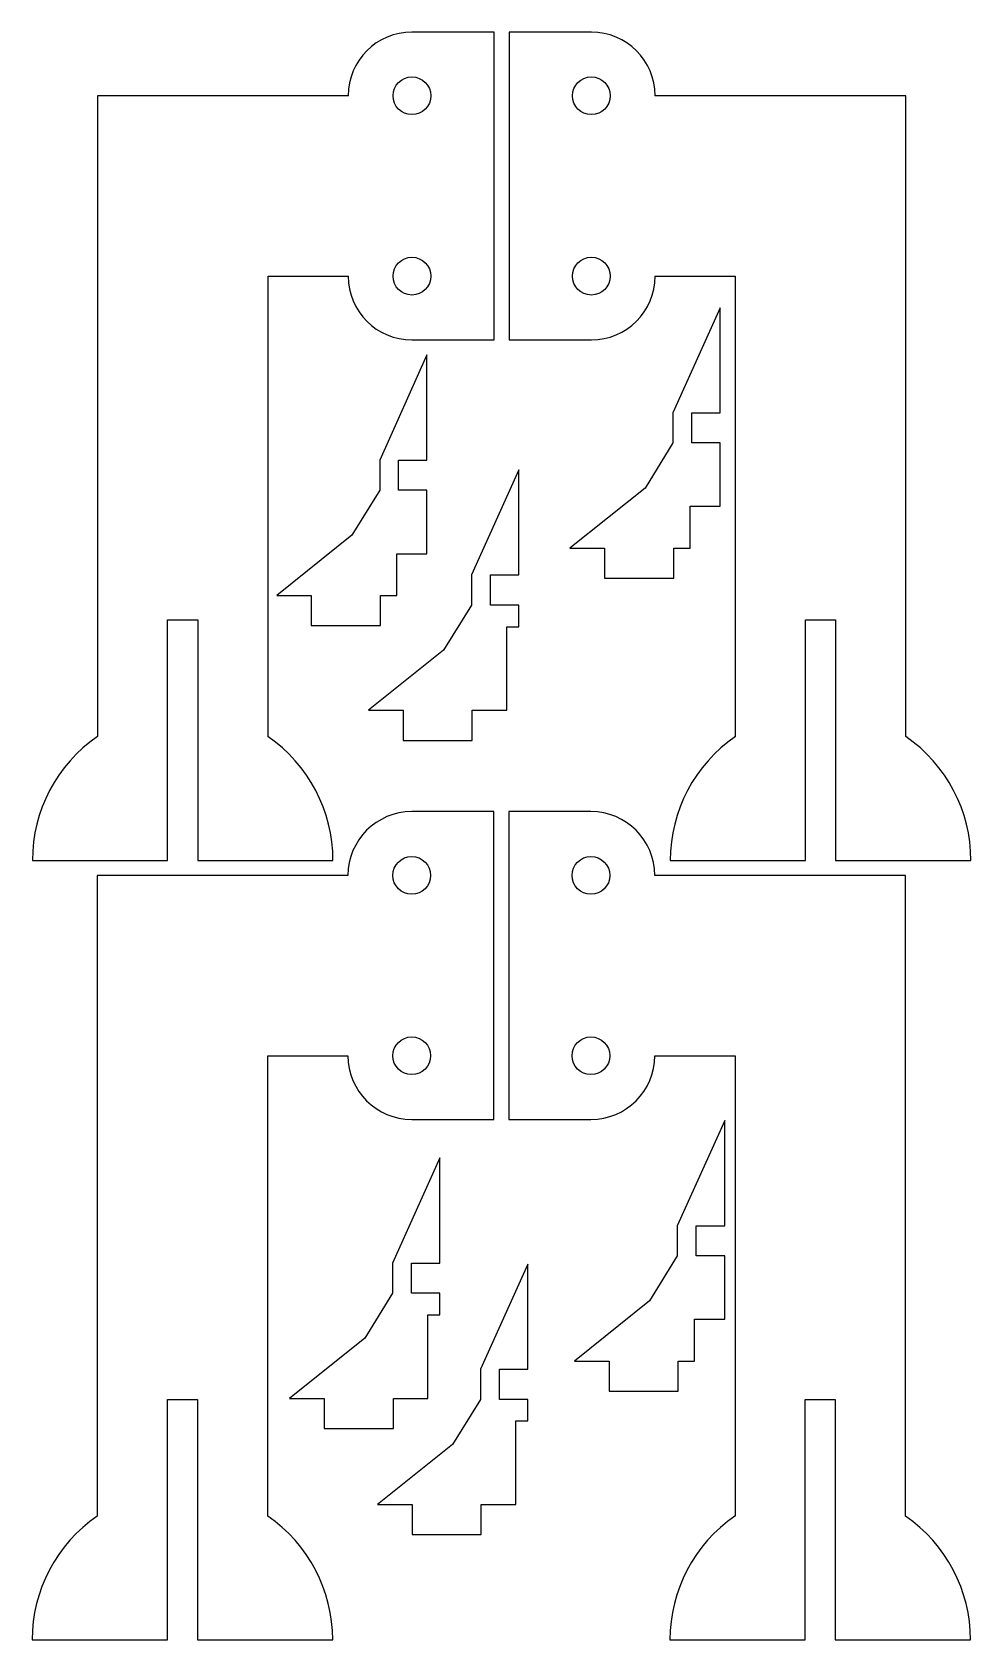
# Model space of a CAD drawing. Header units: inches. Extents: x 2 to 9.8, y 2 to 15.4.
import ezdxf

# ---------------------------------------------------------------- set-up
doc = ezdxf.new("R2010")
doc.units = ezdxf.units.IN
doc.header["$MEASUREMENT"] = 0
doc.layers.get('0').update_dxf_attribs({"linetype": 'CONTINUOUS'})

msp = doc.modelspace()

# ---------------------------------------------------------------- linework, layer by layer
for p, q in [((5.843, 15.369, 0.118), (5.159, 15.369, 0.118)), ((5.843, 12.81, 0.118), (5.843, 15.369, 0.118)), ((6.651, 15.369, 0.118), (5.968, 15.369, 0.118)), ((5.968, 15.369, 0.118), (5.968, 12.81, 0.118)), ((4.63, 14.84, 0.118), (2.543, 14.84, 0.118)), ((2.543, 14.84, 0.118), (2.543, 9.512, 0.118)), ((9.267, 14.84, 0.118), (7.18, 14.84, 0.118)), ((9.267, 9.512, 0.118), (9.267, 14.84, 0.118)), ((3.962, 9.512, 0.118), (3.962, 13.34, 0.118)), ((3.962, 13.34, 0.118), (4.63, 13.34, 0.118)), ((7.18, 13.34, 0.118), (7.848, 13.34, 0.118)), ((7.848, 13.34, 0.118), (7.848, 9.512, 0.118)), ((7.723, 13.078, 0.118), (7.33, 12.203, 0.118)), ((7.723, 12.203, 0.118), (7.723, 13.078, 0.118)), ((5.159, 12.81, 0.118), (5.843, 12.81, 0.118)), ((5.968, 12.81, 0.118), (6.651, 12.81, 0.118)), ((5.284, 12.685, 0.118), (4.891, 11.81, 0.118)), ((5.284, 11.81, 0.118), (5.284, 12.685, 0.118)), ((7.33, 12.203, 0.118), (7.33, 11.953, 0.118)), ((7.487, 11.953, 0.118), (7.487, 12.203, 0.118)), ((7.487, 12.203, 0.118), (7.723, 12.203, 0.118)), ((7.33, 11.953, 0.118), (7.098, 11.578, 0.118)), ((7.723, 11.953, 0.118), (7.487, 11.953, 0.118)), ((7.723, 11.426, 0.118), (7.723, 11.953, 0.118)), ((4.891, 11.81, 0.118), (4.891, 11.56, 0.118)), ((5.048, 11.56, 0.118), (5.048, 11.81, 0.118)), ((5.048, 11.81, 0.118), (5.284, 11.81, 0.118)), ((6.047, 11.73, 0.118), (5.653, 10.855, 0.118)), ((6.047, 10.855, 0.118), (6.047, 11.73, 0.118)), ((4.891, 11.56, 0.118), (4.659, 11.185, 0.118)), ((5.284, 11.56, 0.118), (5.048, 11.56, 0.118)), ((5.284, 11.032, 0.118), (5.284, 11.56, 0.118)), ((7.098, 11.578, 0.118), (6.473, 11.078, 0.118)), ((7.473, 11.078, 0.118), (7.473, 11.426, 0.118)), ((7.473, 11.426, 0.118), (7.723, 11.426, 0.118)), ((4.659, 11.185, 0.118), (4.034, 10.685, 0.118)), ((5.034, 10.685, 0.118), (5.034, 11.032, 0.118)), ((5.034, 11.032, 0.118), (5.284, 11.032, 0.118)), ((6.473, 11.078, 0.118), (6.761, 11.078, 0.118)), ((6.761, 11.078, 0.118), (6.761, 10.828, 0.118)), ((7.337, 10.828, 0.118), (7.337, 11.078, 0.118)), ((7.337, 11.078, 0.118), (7.473, 11.078, 0.118)), ((5.653, 10.855, 0.118), (5.653, 10.605, 0.118)), ((5.811, 10.605, 0.118), (5.811, 10.855, 0.118)), ((5.811, 10.855, 0.118), (6.047, 10.855, 0.118)), ((6.761, 10.828, 0.118), (7.337, 10.828, 0.118)), ((4.034, 10.685, 0.118), (4.322, 10.685, 0.118)), ((4.322, 10.685, 0.118), (4.322, 10.435, 0.118)), ((4.898, 10.435, 0.118), (4.898, 10.685, 0.118)), ((4.898, 10.685, 0.118), (5.034, 10.685, 0.118)), ((5.653, 10.605, 0.118), (5.422, 10.23, 0.118)), ((6.047, 10.605, 0.118), (5.811, 10.605, 0.118)), ((6.047, 10.425, 0.118), (6.047, 10.605, 0.118)), ((3.127, 8.482, 0.118), (3.127, 10.482, 0.118)), ((3.127, 10.482, 0.118), (3.377, 10.482, 0.118)), ((3.377, 10.482, 0.118), (3.377, 8.482, 0.118)), ((4.322, 10.435, 0.118), (4.898, 10.435, 0.118)), ((8.433, 8.482, 0.118), (8.433, 10.482, 0.118)), ((8.433, 10.482, 0.118), (8.683, 10.482, 0.118)), ((8.683, 10.482, 0.118), (8.683, 8.482, 0.118)), ((5.949, 9.73, 0.118), (5.949, 10.425, 0.118)), ((5.949, 10.425, 0.118), (6.047, 10.425, 0.118)), ((5.422, 10.23, 0.118), (4.797, 9.73, 0.118)), ((4.797, 9.73, 0.118), (5.085, 9.73, 0.118)), ((5.085, 9.73, 0.118), (5.085, 9.48, 0.118)), ((5.661, 9.48, 0.118), (5.661, 9.73, 0.118)), ((5.661, 9.73, 0.118), (5.949, 9.73, 0.118)), ((5.085, 9.48, 0.118), (5.661, 9.48, 0.118)), ((5.84, 8.887, 0.118), (5.157, 8.887, 0.118)), ((5.84, 6.328, 0.118), (5.84, 8.887, 0.118)), ((6.648, 8.887, 0.118), (5.965, 8.887, 0.118)), ((5.965, 8.887, 0.118), (5.965, 6.328, 0.118)), ((2.002, 8.482, 0.118), (3.127, 8.482, 0.118)), ((3.377, 8.482, 0.118), (4.502, 8.482, 0.118)), ((7.308, 8.482, 0.118), (8.433, 8.482, 0.118)), ((8.683, 8.482, 0.118), (9.808, 8.482, 0.118)), ((4.627, 8.357, 0.118), (2.541, 8.357, 0.118)), ((2.541, 8.357, 0.118), (2.541, 3.029, 0.118)), ((9.264, 8.357, 0.118), (7.178, 8.357, 0.118)), ((9.264, 3.029, 0.118), (9.264, 8.357, 0.118)), ((3.959, 3.029, 0.118), (3.959, 6.857, 0.118)), ((3.959, 6.857, 0.118), (4.627, 6.857, 0.118)), ((7.178, 6.857, 0.118), (7.846, 6.857, 0.118)), ((7.846, 6.857, 0.118), (7.846, 3.029, 0.118)), ((5.157, 6.328, 0.118), (5.84, 6.328, 0.118)), ((5.965, 6.328, 0.118), (6.648, 6.328, 0.118)), ((7.76, 6.318, 0.118), (7.366, 5.443, 0.118)), ((7.76, 5.443, 0.118), (7.76, 6.318, 0.118)), ((5.391, 6.008, 0.118), (4.997, 5.133, 0.118)), ((5.391, 5.133, 0.118), (5.391, 6.008, 0.118)), ((7.366, 5.443, 0.118), (7.366, 5.193, 0.118)), ((7.524, 5.193, 0.118), (7.524, 5.443, 0.118)), ((7.524, 5.443, 0.118), (7.76, 5.443, 0.118)), ((4.997, 5.133, 0.118), (4.997, 4.883, 0.118)), ((5.155, 4.883, 0.118), (5.155, 5.133, 0.118)), ((5.155, 5.133, 0.118), (5.391, 5.133, 0.118)), ((6.122, 5.125, 0.118), (5.728, 4.25, 0.118)), ((6.122, 4.25, 0.118), (6.122, 5.125, 0.118)), ((7.366, 5.193, 0.118), (7.135, 4.818, 0.118)), ((7.76, 5.193, 0.118), (7.524, 5.193, 0.118)), ((7.76, 4.666, 0.118), (7.76, 5.193, 0.118)), ((4.997, 4.883, 0.118), (4.766, 4.508, 0.118)), ((5.391, 4.883, 0.118), (5.155, 4.883, 0.118)), ((5.391, 4.703, 0.118), (5.391, 4.883, 0.118)), ((7.135, 4.818, 0.118), (6.51, 4.318, 0.118)), ((5.292, 4.008, 0.118), (5.292, 4.703, 0.118)), ((5.292, 4.703, 0.118), (5.391, 4.703, 0.118)), ((7.51, 4.318, 0.118), (7.51, 4.666, 0.118)), ((7.51, 4.666, 0.118), (7.76, 4.666, 0.118)), ((4.766, 4.508, 0.118), (4.141, 4.008, 0.118)), ((6.51, 4.318, 0.118), (6.798, 4.318, 0.118)), ((6.798, 4.318, 0.118), (6.798, 4.068, 0.118)), ((7.374, 4.068, 0.118), (7.374, 4.318, 0.118)), ((7.374, 4.318, 0.118), (7.51, 4.318, 0.118)), ((5.728, 4.25, 0.118), (5.728, 4, 0.118)), ((5.886, 4, 0.118), (5.886, 4.25, 0.118)), ((5.886, 4.25, 0.118), (6.122, 4.25, 0.118)), ((6.798, 4.068, 0.118), (7.374, 4.068, 0.118)), ((3.125, 2, 0.118), (3.125, 4, 0.118)), ((3.125, 4, 0.118), (3.375, 4, 0.118)), ((3.375, 4, 0.118), (3.375, 2, 0.118)), ((4.141, 4.008, 0.118), (4.429, 4.008, 0.118)), ((4.429, 4.008, 0.118), (4.429, 3.758, 0.118)), ((5.005, 3.758, 0.118), (5.005, 4.008, 0.118)), ((5.005, 4.008, 0.118), (5.292, 4.008, 0.118)), ((5.728, 4, 0.118), (5.497, 3.625, 0.118)), ((6.122, 4, 0.118), (5.886, 4, 0.118)), ((6.122, 3.82, 0.118), (6.122, 4, 0.118)), ((8.43, 2, 0.118), (8.43, 4, 0.118)), ((8.43, 4, 0.118), (8.68, 4, 0.118)), ((8.68, 4, 0.118), (8.68, 2, 0.118)), ((4.429, 3.758, 0.118), (5.005, 3.758, 0.118)), ((6.024, 3.125, 0.118), (6.024, 3.82, 0.118)), ((6.024, 3.82, 0.118), (6.122, 3.82, 0.118)), ((5.497, 3.625, 0.118), (4.872, 3.125, 0.118)), ((4.872, 3.125, 0.118), (5.16, 3.125, 0.118)), ((5.16, 3.125, 0.118), (5.16, 2.875, 0.118)), ((5.736, 2.875, 0.118), (5.736, 3.125, 0.118)), ((5.736, 3.125, 0.118), (6.024, 3.125, 0.118)), ((5.16, 2.875, 0.118), (5.736, 2.875, 0.118)), ((2, 2, 0.118), (3.125, 2, 0.118)), ((3.375, 2, 0.118), (4.5, 2, 0.118)), ((7.305, 2, 0.118), (8.43, 2, 0.118)), ((8.68, 2, 0.118), (9.805, 2, 0.118))]:
    msp.add_line(p, q)
for centre in [(5.159, 14.84, 0.118), (6.651, 14.84, 0.118), (5.159, 13.34, 0.118), (6.651, 13.34, 0.118), (5.157, 8.357, 0.118), (6.648, 8.357, 0.118), (5.157, 6.857, 0.118), (6.648, 6.857, 0.118)]:
    msp.add_circle(centre, 0.157)
for centre, radius, start, end in [((5.159, 14.84, 0.118), 0.53, 90, 180), ((6.651, 14.84, 0.118), 0.53, 0, 90), ((5.159, 13.34, 0.118), 0.53, 180, 270), ((6.651, 13.34, 0.118), 0.53, 270, 360), ((3.252, 8.482, 0.118), 1.25, 124.5637, 180), ((3.252, 8.482, 0.118), 1.25, 0, 55.4363), ((8.558, 8.482, 0.118), 1.25, 124.5637, 180), ((8.558, 8.482, 0.118), 1.25, 0, 55.4363), ((5.157, 8.357, 0.118), 0.53, 90, 180), ((6.648, 8.357, 0.118), 0.53, 0, 90), ((5.157, 6.857, 0.118), 0.53, 180, 270), ((6.648, 6.857, 0.118), 0.53, 270, 360), ((3.25, 2, 0.118), 1.25, 124.5637, 180), ((3.25, 2, 0.118), 1.25, 0, 55.4363), ((8.555, 2, 0.118), 1.25, 124.5637, 180), ((8.555, 2, 0.118), 1.25, 0, 55.4363)]:
    msp.add_arc(centre, radius, start, end)

doc.saveas('drawing.dxf')
